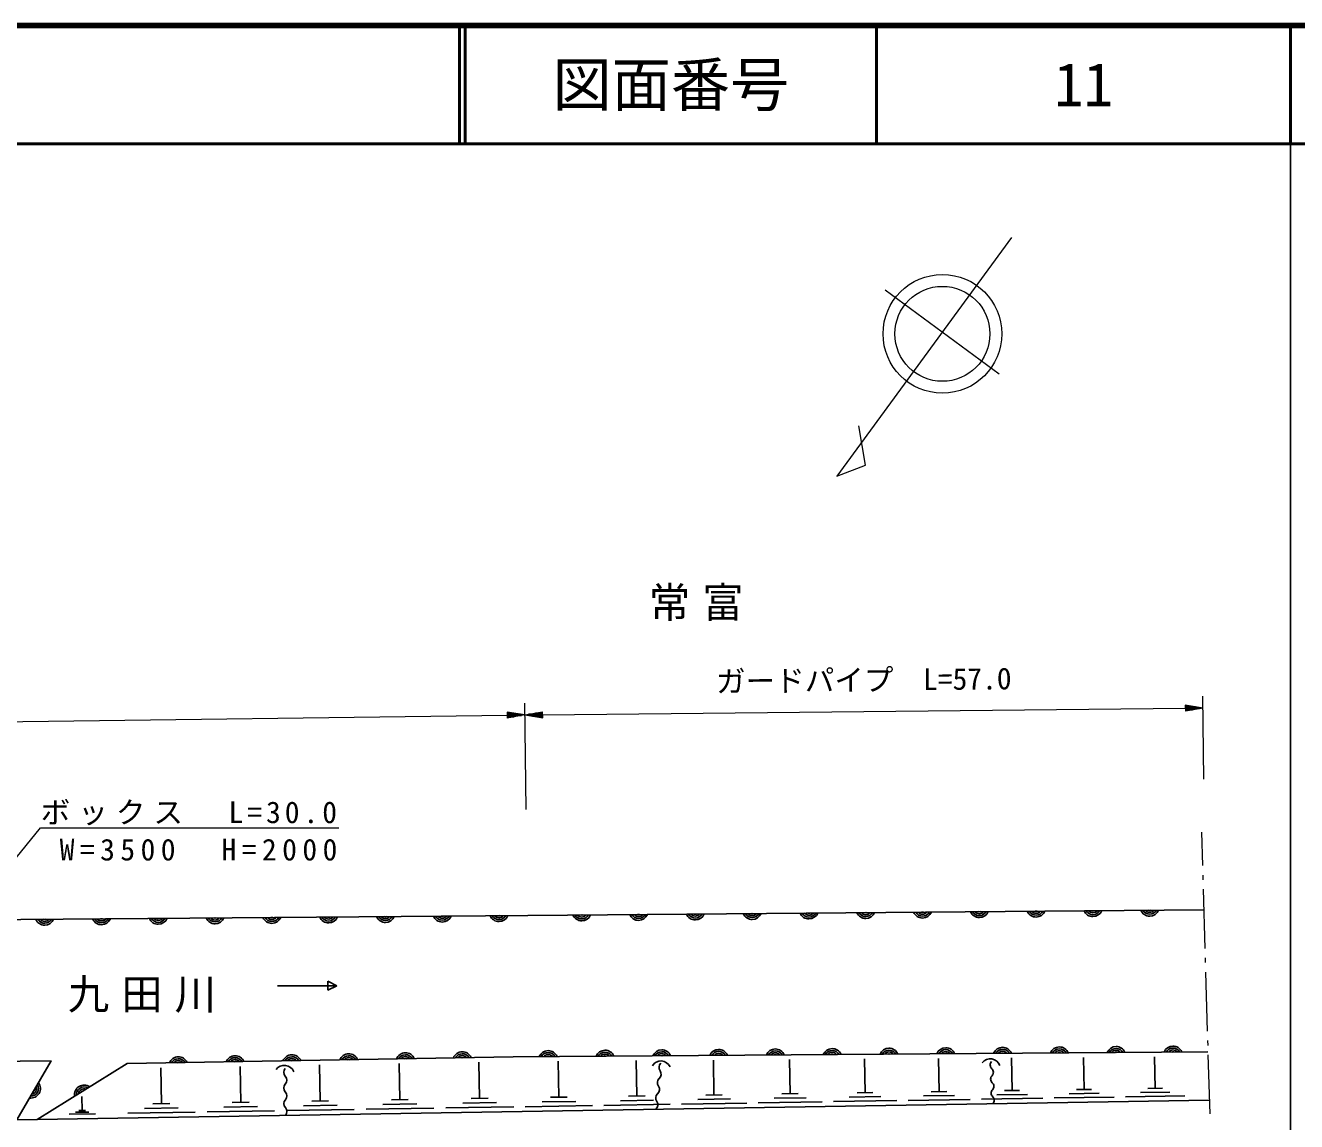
# Model space of a CAD drawing. Units: millimetres, scale not verified. Extents: x 40000 to 680000, y 20000 to 380000.
# Drawn here: x 472072 to 579500, y 287357 to 380000 of the extents above; entities that cross this region are included whole.
import ezdxf
from ezdxf.enums import TextEntityAlignment as Align

# ---------------------------------------------------------------- set-up
doc = ezdxf.new("R2010")
doc.units = ezdxf.units.MM
doc.header["$LTSCALE"] = 1000
for name, color, linetype, lineweight in [('M-BGD', 7, 'Continuous', 25), ('M-BGD-HTXT', 7, 'Continuous', 13), ('M-STR-HTXT', 7, 'Continuous', 13), ('M-TTL', 2, 'Continuous', 140), ('M-TTL-BAND', 7, 'Continuous', 25), ('M-TTL-LINE', 7, 'Continuous', 50)]:
    doc.layers.add(name, color=color, linetype=linetype, lineweight=lineweight)
doc.layers.add('M-BMK-HTXT', color=7, linetype='Continuous')
doc.layers.add('M-TTL-TXT', color=7, linetype='Continuous')
doc.styles.add('ＭＳ ゴシック', font='')
doc.styles.get('ＭＳ ゴシック').set_extended_font_data('MS Gothic')

msp = doc.modelspace()

# ---------------------------------------------------------------- linework, layer by layer
at = {"layer": 'M-BGD'}
for p, q in [((493376, 298843), (498376, 298843)), ((497626, 299218), (498376, 298843)), ((497626, 298468), (497626, 299218)), ((498376, 298843), (497626, 298468)), ((503713, 289206), (503663, 292262)), ((510453, 289319), (510403, 292380)), ((517147, 289422), (517097, 292459)), ((523750, 289519), (523700, 292507)), ((530263, 289614), (530215, 292554)), ((536689, 289708), (536642, 292601)), ((543028, 289800), (542982, 292648)), ((549282, 289891), (549236, 292693)), ((555451, 289981), (555406, 292738)), ((561537, 290070), (561493, 292783)), ((567541, 290158), (567497, 292826)), ((483560, 288871), (483510, 291909)), ((490266, 288983), (490216, 292026)), ((496984, 289095), (496934, 292144)), ((562173, 290081), (560902, 290060)), ((568167, 290168), (566916, 290148)), ((473058, 287539), (572124, 289166)), ((476872, 288298), (476852, 289484)), ((490980, 288994), (489553, 288971)), ((497699, 289106), (496270, 289083)), ((504429, 289218), (502997, 289195)), ((511171, 289330), (509736, 289307)), ((518576, 289066), (515730, 289019)), ((517858, 289434), (516435, 289411)), ((525156, 289168), (522355, 289122)), ((524450, 289530), (523049, 289507)), ((531648, 289269), (528891, 289223)), ((530953, 289625), (529574, 289602)), ((539414, 289029), (533988, 288940)), ((538052, 289368), (535339, 289324)), ((537367, 289719), (536011, 289696)), ((545710, 289132), (540371, 289044)), ((544369, 289466), (541700, 289422)), ((543696, 289811), (542361, 289789)), ((551920, 289234), (546667, 289148)), ((550601, 289563), (547974, 289519)), ((549939, 289902), (548625, 289881)), ((558047, 289335), (552878, 289250)), ((556749, 289658), (554165, 289616)), ((556097, 289992), (554805, 289971)), ((564091, 289434), (559005, 289350)), ((562814, 289752), (560271, 289710)), ((570054, 289532), (565050, 289450)), ((568798, 289845), (566296, 289804)), ((477988, 288020), (475765, 287983)), ((477430, 288159), (476318, 288141)), ((477150, 288303), (476594, 288294)), ((486420, 288158), (480724, 288065)), ((484990, 288515), (482142, 288468)), ((484272, 288883), (482848, 288859)), ((493132, 288269), (487425, 288175)), ((491699, 288626), (488846, 288579)), ((499856, 288379), (494138, 288285)), ((498420, 288737), (495561, 288690)), ((506590, 288490), (500861, 288396)), ((505152, 288848), (502287, 288801)), ((513336, 288600), (507596, 288506)), ((511895, 288960), (509025, 288912)), ((520006, 288710), (514312, 288616)), ((526563, 288818), (520960, 288726)), ((533032, 288924), (527519, 288833)), ((471347, 287511), (473058, 287539))]:
    msp.add_line(p, q, dxfattribs=at)
for points in [[(326183, 303595), (375282, 303666), (514520, 304780), (571658, 305258)], [(471347, 287511), (474246, 292481), (461166, 292359), (456577, 289132)], [(572005, 293259), (513294, 292831), (480683, 292259), (473058, 287539)]]:
    msp.add_lwpolyline(points, dxfattribs=at)
for centre, radius, start, end in [((552686, 305412), 812, 203.09862, 337.85889), ((552686, 305412), 650, 209.21441, 331.7431), ((552686, 305412), 488, 220.3471, 320.61042), ((552686, 305412), 325, 254.53639, 286.42113), ((557486, 305452), 812, 203.09862, 337.85889), ((557486, 305452), 650, 209.21441, 331.7431), ((557486, 305452), 488, 220.3471, 320.61042), ((557486, 305452), 325, 254.53639, 286.42113), ((562286, 305492), 812, 203.09862, 337.85889), ((562286, 305492), 650, 209.21441, 331.7431), ((562286, 305492), 488, 220.3471, 320.61042), ((562286, 305492), 325, 254.53639, 286.42113), ((567086, 305532), 812, 203.09862, 337.85889), ((567086, 305532), 650, 209.21441, 331.7431), ((567086, 305532), 488, 220.3471, 320.61042), ((567086, 305532), 325, 254.53639, 286.42113), ((473698, 304766), 812, 203.07819, 337.83846), ((473698, 304766), 650, 209.19397, 331.72267), ((473698, 304766), 488, 220.32666, 320.58998), ((473698, 304766), 325, 254.51595, 286.40069), ((478498, 304804), 812, 203.07819, 337.83846), ((478498, 304804), 650, 209.19397, 331.72267), ((478498, 304804), 488, 220.32666, 320.58998), ((478498, 304804), 325, 254.51595, 286.40069), ((483297, 304843), 812, 203.07819, 337.83846), ((483297, 304843), 650, 209.19397, 331.72267), ((483297, 304843), 488, 220.32666, 320.58998), ((483297, 304843), 325, 254.51595, 286.40069), ((488097, 304881), 812, 203.07819, 337.83846), ((488097, 304881), 650, 209.19397, 331.72267), ((488097, 304881), 488, 220.32666, 320.58998), ((488097, 304881), 325, 254.51595, 286.40069), ((492897, 304920), 812, 203.07819, 337.83846), ((492897, 304920), 650, 209.19397, 331.72267), ((492897, 304920), 488, 220.32666, 320.58998), ((492897, 304920), 325, 254.51595, 286.40069), ((497697, 304958), 812, 203.07819, 337.83846), ((497697, 304958), 650, 209.19397, 331.72267), ((497697, 304958), 488, 220.32666, 320.58998), ((497697, 304958), 325, 254.51595, 286.40069), ((502497, 304996), 812, 203.07819, 337.83846), ((502497, 304996), 650, 209.19397, 331.72267), ((502497, 304996), 488, 220.32666, 320.58998), ((502497, 304996), 325, 254.51595, 286.40069), ((507297, 305035), 812, 203.07819, 337.83846), ((507297, 305035), 650, 209.19397, 331.72267), ((507297, 305035), 488, 220.32666, 320.58998), ((507297, 305035), 325, 254.51595, 286.40069), ((512096, 305073), 812, 203.07819, 337.83846), ((512096, 305073), 650, 209.19397, 331.72267), ((512096, 305073), 488, 220.32666, 320.58998), ((512096, 305073), 325, 254.51595, 286.40069), ((519087, 305131), 812, 203.09862, 337.85889), ((519087, 305131), 650, 209.21441, 331.7431), ((519087, 305131), 488, 220.3471, 320.61042), ((519087, 305131), 325, 254.53639, 286.42113), ((523887, 305171), 812, 203.09862, 337.85889), ((523887, 305171), 650, 209.21441, 331.7431), ((523887, 305171), 488, 220.3471, 320.61042), ((523887, 305171), 325, 254.53639, 286.42113), ((528687, 305211), 812, 203.09862, 337.85889), ((528687, 305211), 650, 209.21441, 331.7431), ((528687, 305211), 488, 220.3471, 320.61042), ((528687, 305211), 325, 254.53639, 286.42113), ((533487, 305251), 812, 203.09862, 337.85889), ((533487, 305251), 650, 209.21441, 331.7431), ((533487, 305251), 488, 220.3471, 320.61042), ((533487, 305251), 325, 254.53639, 286.42113), ((538287, 305291), 812, 203.09862, 337.85889), ((538287, 305291), 650, 209.21441, 331.7431), ((538287, 305291), 488, 220.3471, 320.61042), ((538287, 305291), 325, 254.53639, 286.42113), ((543086, 305331), 812, 203.09862, 337.85889), ((543086, 305331), 650, 209.21441, 331.7431), ((543086, 305331), 488, 220.3471, 320.61042), ((543086, 305331), 325, 254.53639, 286.42113), ((547886, 305371), 812, 203.09862, 337.85889), ((547886, 305371), 650, 209.21441, 331.7431), ((547886, 305371), 488, 220.3471, 320.61042), ((547886, 305371), 325, 254.53639, 286.42113), ((516253, 292540), 812, 23.03802, 157.79829), ((521052, 292575), 812, 23.03802, 157.79829), ((525852, 292610), 812, 23.03802, 157.79829), ((530652, 292645), 812, 23.03802, 157.79829), ((530652, 292645), 650, 29.15381, 151.6825), ((535452, 292680), 812, 23.03802, 157.79829), ((535452, 292680), 650, 29.15381, 151.6825), ((540252, 292715), 812, 23.03802, 157.79829), ((540252, 292715), 650, 29.15381, 151.6825), ((545052, 292750), 812, 23.03802, 157.79829), ((545052, 292750), 650, 29.15381, 151.6825), ((549852, 292785), 812, 23.03802, 157.79829), ((549852, 292785), 650, 29.15381, 151.6825), ((554652, 292820), 812, 23.03802, 157.79829), ((554652, 292820), 650, 29.15381, 151.6825), ((554652, 292820), 488, 40.2865, 140.54981), ((559451, 292855), 812, 23.03802, 157.79829), ((559451, 292855), 650, 29.15381, 151.6825), ((559451, 292855), 488, 40.2865, 140.54981), ((564251, 292890), 812, 23.03802, 157.79829), ((564251, 292890), 650, 29.15381, 151.6825), ((564251, 292890), 488, 40.2865, 140.54981), ((569051, 292925), 812, 23.03802, 157.79829), ((569051, 292925), 650, 29.15381, 151.6825), ((569051, 292925), 488, 40.2865, 140.54981), ((484996, 292022), 812, 23.62383, 158.3841), ((484996, 292022), 650, 29.73962, 152.26831), ((484996, 292022), 488, 40.87231, 141.13562), ((484996, 292022), 325, 75.0616, 106.94634), ((489795, 292107), 812, 23.62383, 158.3841), ((489795, 292107), 650, 29.73962, 152.26831), ((489795, 292107), 488, 40.87231, 141.13562), ((489795, 292107), 325, 75.0616, 106.94634), ((494594, 292191), 812, 23.62383, 158.3841), ((494594, 292191), 650, 29.73962, 152.26831), ((494594, 292191), 488, 40.87231, 141.13562), ((494594, 292191), 325, 75.0616, 106.94634), ((499394, 292275), 812, 23.62383, 158.3841), ((499394, 292275), 650, 29.73962, 152.26831), ((499394, 292275), 488, 40.87231, 141.13562), ((499394, 292275), 325, 75.0616, 106.94634), ((504193, 292359), 812, 23.62383, 158.3841), ((504193, 292359), 650, 29.73962, 152.26831), ((504193, 292359), 488, 40.87231, 141.13562), ((504193, 292359), 325, 75.0616, 106.94634), ((508992, 292443), 812, 23.62383, 158.3841), ((508992, 292443), 650, 29.73962, 152.26831), ((508992, 292443), 488, 40.87231, 141.13562), ((508992, 292443), 325, 75.0616, 106.94634), ((516253, 292540), 650, 29.15381, 151.6825), ((516253, 292540), 488, 40.2865, 140.54981), ((516253, 292540), 325, 74.47579, 106.36052), ((521052, 292575), 650, 29.15381, 151.6825), ((521052, 292575), 488, 40.2865, 140.54981), ((521052, 292575), 325, 74.47579, 106.36052), ((525779, 291633), 850, 24.4047, 148.25973), ((525852, 292610), 650, 29.15381, 151.6825), ((525852, 292610), 488, 40.2865, 140.54981), ((526105, 291933), 490, 132.01688, 215.75885), ((525852, 292610), 325, 74.47579, 106.36052), ((530652, 292645), 488, 40.2865, 140.54981), ((530652, 292645), 325, 74.47579, 106.36052), ((535452, 292680), 488, 40.2865, 140.54981), ((535452, 292680), 325, 74.47579, 106.36052), ((540252, 292715), 488, 40.2865, 140.54981), ((540252, 292715), 325, 74.47579, 106.36052), ((545052, 292750), 488, 40.2865, 140.54981), ((545052, 292750), 325, 74.47579, 106.36052), ((549852, 292785), 488, 40.2865, 140.54981), ((549852, 292785), 325, 74.47579, 106.36052), ((553613, 291815), 850, 18.51239, 142.36742), ((554022, 292134), 414, 136.06985, 227.51148), ((554652, 292820), 325, 74.47579, 106.36052), ((559451, 292855), 325, 74.47579, 106.36052), ((564251, 292890), 325, 74.47579, 106.36052), ((569051, 292925), 325, 74.47579, 106.36052), ((493951, 291266), 850, 21.22971, 145.08474), ((494400, 291524), 500, 139.00192, 221.83661), ((493655, 290857), 500, 319.00192, 41.83661), ((525311, 291361), 490, 312.01688, 35.75885), ((554059, 290949), 414, 136.06985, 227.51148), ((553463, 291523), 414, 316.06985, 47.51148), ((472526, 290153), 812, 262.36343, 37.1237), ((472526, 290153), 650, 268.47922, 31.00791), ((472526, 290153), 488, 279.6119, 19.87522), ((472526, 290153), 325, 313.80119, 345.68593), ((477035, 289633), 812, 54.38058, 189.14085), ((477035, 289633), 650, 60.49637, 183.02506), ((477035, 289633), 488, 71.62906, 171.89237), ((494409, 290201), 500, 139.00192, 221.83661), ((525966, 290633), 490, 132.01688, 215.75885), ((525172, 290061), 490, 312.01688, 35.75885), ((553500, 290338), 414, 316.06985, 47.51148), ((477035, 289633), 325, 105.81835, 137.70308), ((494419, 288878), 500, 139.00192, 221.83661), ((493664, 289534), 500, 319.00192, 41.83661), ((525827, 289334), 490, 132.01688, 215.75885), ((525033, 288761), 490, 312.01688, 35.75885), ((554096, 289763), 414, 136.06985, 227.51148), ((553537, 289153), 414, 316.06985, 47.51148), ((493674, 288212), 500, 319.00192, 41.83661)]:
    msp.add_arc(centre, radius, start, end, dxfattribs=at)
at = {"layer": 'M-BGD-HTXT'}
for p, q in [((555399, 362088), (540640, 341910)), ((554353, 350529), (544730, 357613)), ((543066, 342841), (542518, 346151)), ((540640, 341910), (543066, 342841)), ((571469, 311811), (571550, 308994)), ((571573, 308194), (571585, 307794)), ((571608, 306995), (571753, 301997)), ((571776, 301197), (571787, 300797)), ((571810, 299997), (571955, 295000)), ((571978, 294200), (571990, 293800)), ((572013, 293000), (572157, 288002))]:
    msp.add_line(p, q, dxfattribs=at)
for radius in [5016, 4013]:
    msp.add_circle((549567, 353934), radius, dxfattribs=at)
at = {"layer": 'M-STR-HTXT'}
for p, q in [((514389, 313727), (514272, 322726)), ((515785, 321741), (570096, 322294)), ((571596, 322310), (570094, 322544)), ((570094, 322544), (570099, 322044)), ((570394, 322497), (570094, 322494)), ((570095, 322444), (570695, 322450)), ((570995, 322404), (570095, 322394)), ((570096, 322344), (571296, 322357)), ((571596, 322310), (570096, 322294)), ((571596, 322310), (570099, 322044)), ((571657, 316310), (571586, 323310)), ((328210, 319306), (512785, 321706)), ((514285, 321726), (512782, 321956)), ((512782, 321956), (512788, 321457)), ((513082, 321910), (512782, 321906)), ((512783, 321856), (513383, 321864)), ((513684, 321818), (512784, 321806)), ((512784, 321756), (513984, 321772)), ((514285, 321726), (512785, 321706)), ((512786, 321656), (513986, 321672)), ((513686, 321618), (512786, 321606)), ((512787, 321556), (513387, 321564)), ((514285, 321726), (512788, 321457)), ((513088, 321510), (512788, 321506)), ((514285, 321726), (515782, 321991)), ((514285, 321726), (515785, 321741)), ((514285, 321726), (515787, 321491)), ((515784, 321791), (514584, 321779)), ((515785, 321691), (514585, 321679)), ((514884, 321832), (515784, 321841)), ((514886, 321632), (515786, 321641)), ((515783, 321891), (515183, 321885)), ((515786, 321591), (515186, 321585)), ((515483, 321938), (515783, 321941)), ((515487, 321538), (515787, 321541)), ((515787, 321491), (515782, 321991)), ((570097, 322244), (571297, 322257)), ((570997, 322204), (570097, 322194)), ((570098, 322144), (570698, 322151)), ((570398, 322097), (570098, 322094)), ((456524, 291491), (473352, 312193)), ((473352, 312193), (498552, 312193))]:
    msp.add_line(p, q, dxfattribs=at)
at = {"layer": 'M-TTL'}
msp.add_line((680000, 380000), (40000, 380000), dxfattribs=at)
at = {"layer": 'M-TTL-BAND'}
msp.add_line((579000, 20000), (579000, 370000), dxfattribs=at)
at = {"layer": 'M-TTL-LINE'}
for p, q in [((508747, 380000), (508747, 370000)), ((509247, 380000), (509247, 370000)), ((543997, 380000), (543997, 370000)), ((579000, 380000), (579000, 370000)), ((40000, 370000), (680000, 370000))]:
    msp.add_line(p, q, dxfattribs=at)

# ---------------------------------------------------------------- texts
at = {"layer": 'M-BGD', "insert": (482426, 296536), "char_height": 2566, "attachment_point": 8, "style": 'ＭＳ ゴシック'}
msp.add_mtext('\\T1.29;九田川', dxfattribs=at)
at = {"layer": 'M-BMK-HTXT', "insert": (529272, 329678), "char_height": 2566, "attachment_point": 8, "style": 'ＭＳ ゴシック'}
msp.add_mtext('\\T1.29;常富', dxfattribs=at)
at = {"layer": 'M-STR-HTXT', "style": 'ＭＳ ゴシック'}
msp.add_text('ガードパイプ  L=57.0', height=1833, rotation=0.584, dxfattribs=at).set_placement((542940, 323218), align=Align.BOTTOM_CENTER)
at = {"layer": 'M-STR-HTXT', "char_height": 1833, "attachment_point": 8, "style": 'ＭＳ ゴシック'}
for s, insert in [('\\T1.27;ボックス\u3000L=30.0', (486052, 312393)), ('\\T1.37;W=3500\u3000H=2000', (486932, 309395))]:
    msp.add_mtext(s, dxfattribs=dict(at, insert=insert))
at = {"layer": 'M-TTL-TXT', "style": 'ＭＳ ゴシック'}
for s, p in [('図面番号', (526622, 375000)), ('11', (561497, 375000))]:
    msp.add_text(s, height=3666, dxfattribs=at).set_placement(p, align=Align.MIDDLE_CENTER)

doc.saveas('drawing.dxf')
